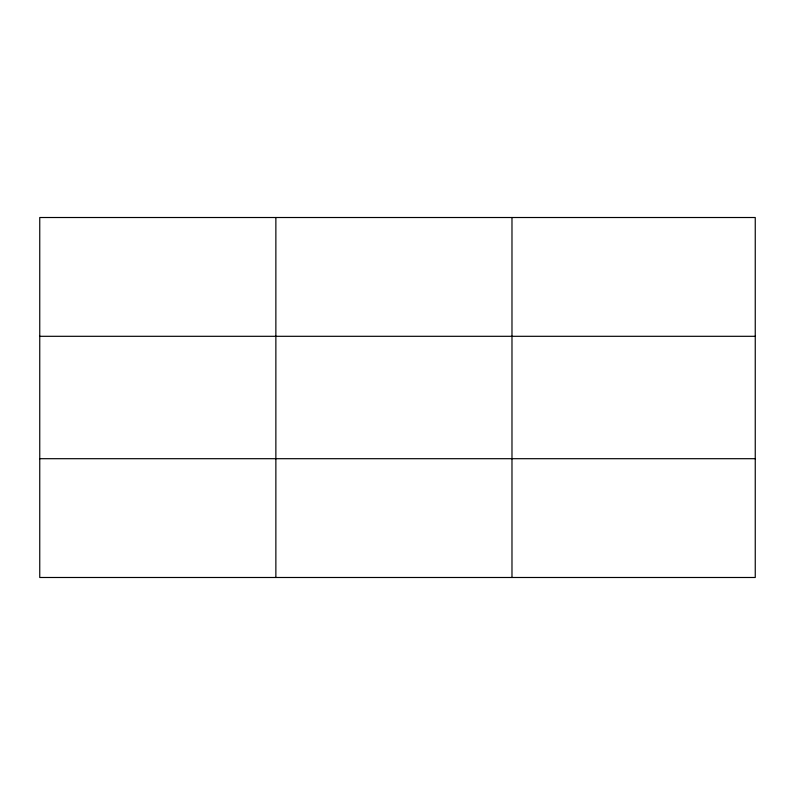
<?xml version="1.0" encoding="UTF-8"?>
<svg xmlns="http://www.w3.org/2000/svg" width="795" height="795" viewBox="0 0 795 795"><rect width="100%" height="100%" fill="white"/><g stroke="black" fill="none" stroke-linecap="round" stroke-linejoin="round"><path stroke-width="1.19" d="M275.865 577.488L275.865 217.512M511.98 577.488L511.98 217.512M755.25 458.695L755.25 577.488L39.75 577.488L39.75 217.512L755.25 217.512L755.25 458.695L39.75 458.695M39.75 336.305L755.25 336.305"/></g></svg>
